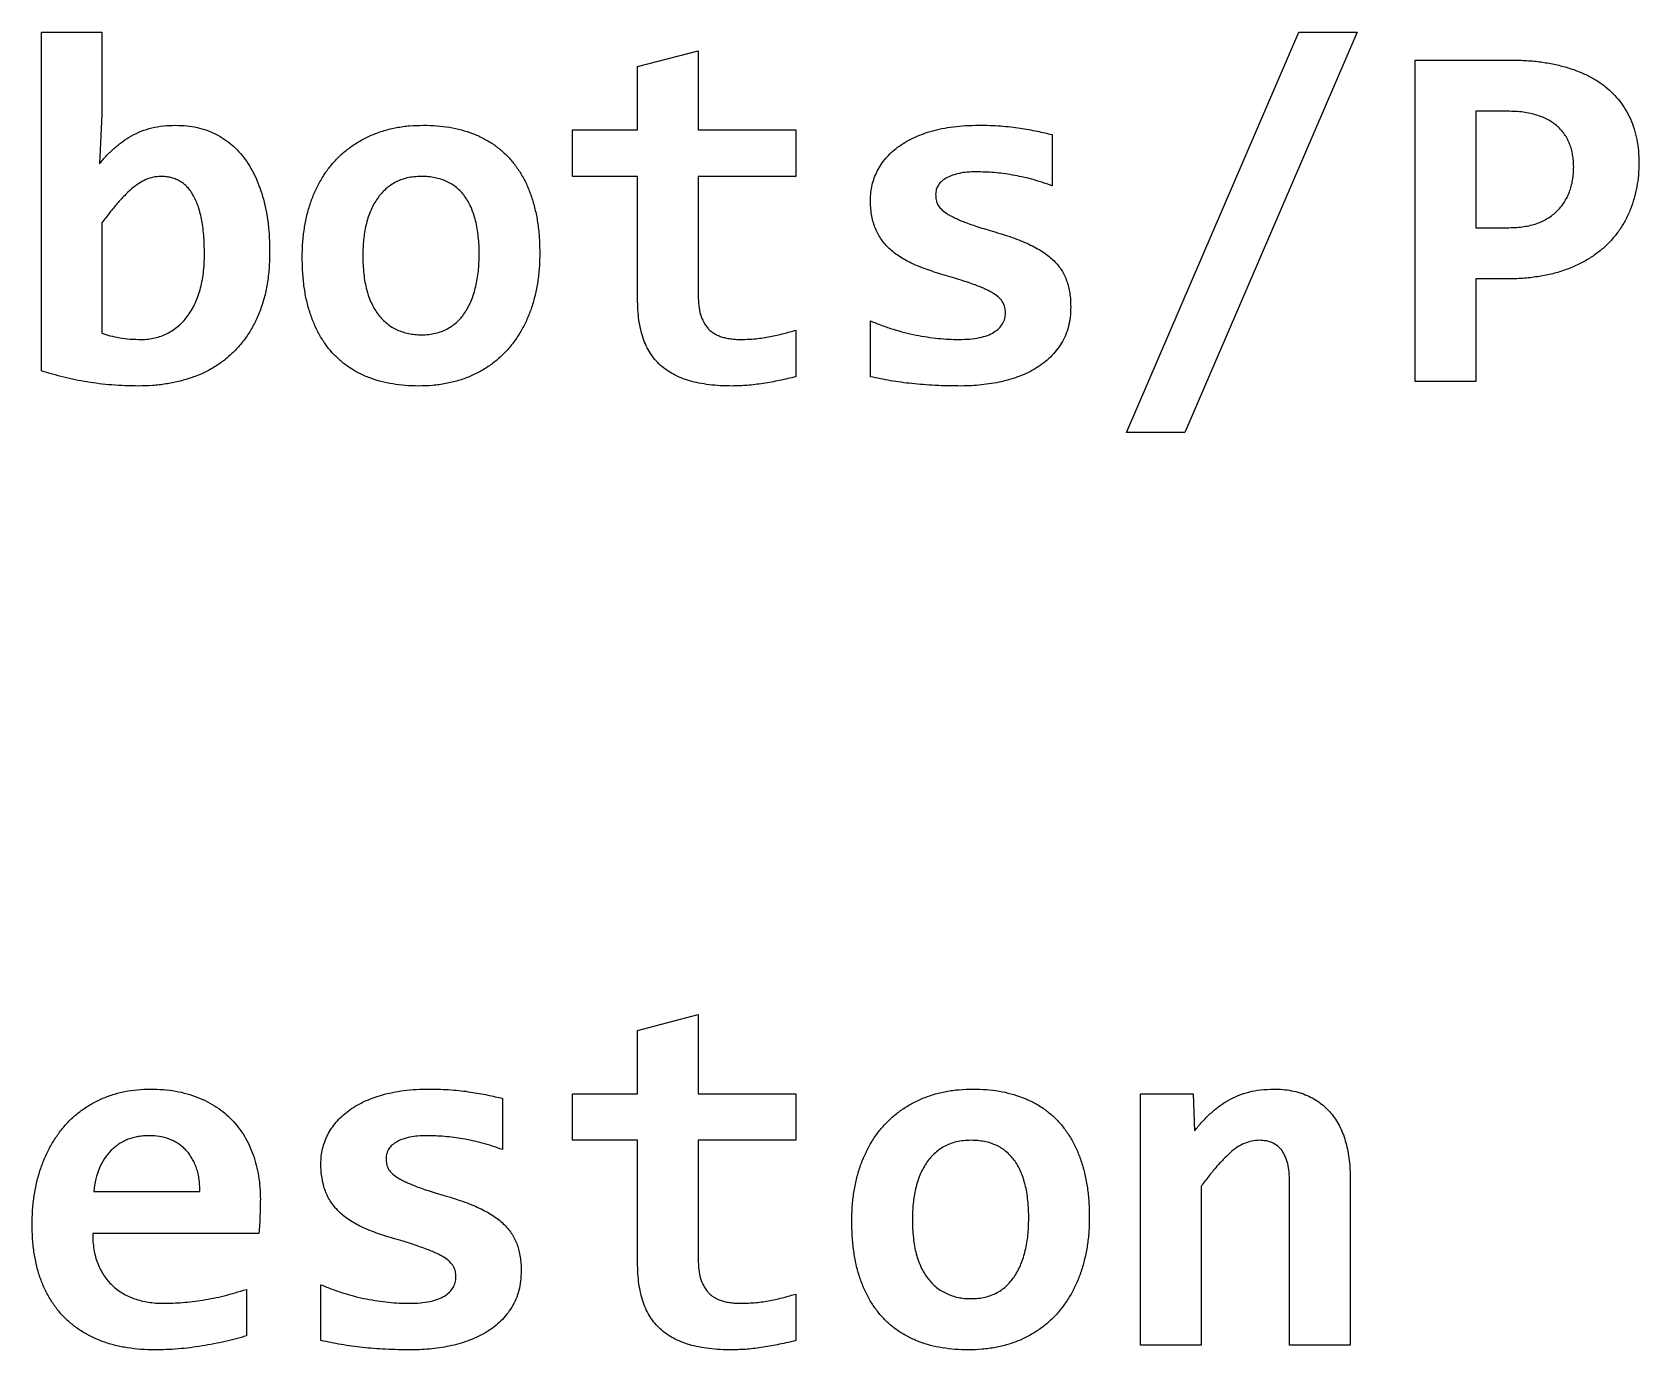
# Model space of a CAD drawing. Header units: inches. Extents: x -5.1 to 5.1, y -2.5 to 2.
# Drawn here: x 0.009 to 0.634, y -1.331 to -0.818 of the extents above; entities that cross this region are included whole.
import ezdxf

# ---------------------------------------------------------------- set-up
doc = ezdxf.new("R2010")
doc.units = ezdxf.units.IN
doc.header["$MEASUREMENT"] = 0

msp = doc.modelspace()

# ---------------------------------------------------------------- linework, layer by layer
at = {"color": 7, "linetype": 'Continuous', "lineweight": 25}
for p, q in [((0.01268, -0.95), (0.01268, -0.81818)), ((0.01268, -0.81818), (0.03623, -0.81818)), ((0.03623, -0.81818), (0.03623, -0.85025)), ((0.43478, -0.97397), (0.50181, -0.81818)), ((0.52454, -0.81818), (0.45743, -0.97397)), ((0.50181, -0.81818), (0.52454, -0.81818)), ((0.24457, -0.83159), (0.26812, -0.82542)), ((0.26812, -0.82542), (0.26812, -0.85622)), ((0.5471, -0.95404), (0.5471, -0.82904)), ((0.5471, -0.82904), (0.58381, -0.82904)), ((0.24457, -0.85622), (0.24457, -0.83159)), ((0.58288, -0.84897), (0.57065, -0.84897)), ((0.57065, -0.84897), (0.57065, -0.89426)), ((0.03623, -0.85025), (0.03527, -0.86941)), ((0.2192, -0.87433), (0.2192, -0.85622)), ((0.2192, -0.85622), (0.24457, -0.85622)), ((0.26812, -0.85622), (0.30616, -0.85622)), ((0.30616, -0.85622), (0.30616, -0.87433)), ((0.40583, -0.85803), (0.40583, -0.87796)), ((0.24457, -0.87433), (0.2192, -0.87433)), ((0.24457, -0.92197), (0.24457, -0.87433)), ((0.30616, -0.87433), (0.26812, -0.87433)), ((0.26812, -0.87433), (0.26812, -0.92067)), ((0.03623, -0.89234), (0.03623, -0.93533)), ((0.57065, -0.89426), (0.58364, -0.89426)), ((0.58268, -0.91419), (0.57065, -0.91419)), ((0.57065, -0.91419), (0.57065, -0.95404)), ((0.33514, -0.95223), (0.33514, -0.93049)), ((0.30616, -0.93412), (0.30616, -0.95223)), ((0.57065, -0.95404), (0.5471, -0.95404)), ((0.45743, -0.97397), (0.43478, -0.97397)), ((0.24457, -1.20659), (0.26812, -1.20042)), ((0.26812, -1.20042), (0.26812, -1.23122)), ((0.24457, -1.23122), (0.24457, -1.20659)), ((0.2192, -1.24933), (0.2192, -1.23122)), ((0.2192, -1.23122), (0.24457, -1.23122)), ((0.26812, -1.23122), (0.30616, -1.23122)), ((0.30616, -1.23122), (0.30616, -1.24933)), ((0.44022, -1.32904), (0.44022, -1.23122)), ((0.44022, -1.23122), (0.46063, -1.23122)), ((0.46063, -1.23122), (0.46119, -1.24565)), ((0.19206, -1.23303), (0.19206, -1.25296)), ((0.24457, -1.24933), (0.2192, -1.24933)), ((0.24457, -1.29697), (0.24457, -1.24933)), ((0.30616, -1.24933), (0.26812, -1.24933)), ((0.26812, -1.24933), (0.26812, -1.29567)), ((0.46377, -1.26722), (0.46377, -1.32904)), ((0.49819, -1.32904), (0.49819, -1.26538)), ((0.52174, -1.26357), (0.52174, -1.32904)), ((0.033, -1.26926), (0.07428, -1.26926)), ((0.09723, -1.28557), (0.03261, -1.28557)), ((0.12138, -1.32723), (0.12138, -1.30549)), ((0.09239, -1.30731), (0.09239, -1.32542)), ((0.30616, -1.30912), (0.30616, -1.32723)), ((0.46377, -1.32904), (0.44022, -1.32904)), ((0.52174, -1.32904), (0.49819, -1.32904))]:
    msp.add_line(p, q, dxfattribs=at)
for points, knots in [([(0.58381, -0.82904), (0.58579, -0.82908), (0.58962, -0.82914), (0.59519, -0.82961), (0.6004, -0.83047), (0.60527, -0.83162), (0.60978, -0.83308), (0.61392, -0.83487), (0.61771, -0.83693), (0.62108, -0.83935), (0.62411, -0.84204), (0.62674, -0.84505), (0.62898, -0.84835), (0.63083, -0.85194), (0.63228, -0.85582), (0.63332, -0.85997), (0.63396, -0.86439), (0.63402, -0.86743), (0.63406, -0.86898)], [0, 0, 0, 0, 0.0812581, 0.1577164, 0.2301694, 0.2985094, 0.363523, 0.4253207, 0.4839427, 0.5407765, 0.5960951, 0.6503497, 0.704893, 0.7599928, 0.8164412, 0.8749755, 0.9358176, 1, 1, 1, 1]), ([(0.6087, -0.87063), (0.60869, -0.86982), (0.60867, -0.86825), (0.60833, -0.86595), (0.60787, -0.86375), (0.60715, -0.86169), (0.60627, -0.85975), (0.60521, -0.85792), (0.60387, -0.85631), (0.60241, -0.85478), (0.60069, -0.85345), (0.59877, -0.8523), (0.59667, -0.85125), (0.59433, -0.85046), (0.5918, -0.84976), (0.58903, -0.8493), (0.58603, -0.84901), (0.58396, -0.84898), (0.58288, -0.84897)], [0, 0, 0, 0, 0.062785, 0.123127, 0.181337, 0.238297, 0.293464, 0.348409, 0.402478, 0.457288, 0.513551, 0.571535, 0.632282, 0.696488, 0.764534, 0.837957, 0.915817, 1, 1, 1, 1]), ([(0.03527, -0.86941), (0.03617, -0.86831), (0.03796, -0.86614), (0.04103, -0.86327), (0.04425, -0.86067), (0.04773, -0.85842), (0.05153, -0.85662), (0.05567, -0.85531), (0.06019, -0.85454), (0.06332, -0.85445), (0.06493, -0.85441)], [0, 0, 0, 0, 0.1232596, 0.2444649, 0.3640623, 0.482788, 0.6034514, 0.7281775, 0.8596013, 1, 1, 1, 1]), ([(0.06493, -0.85441), (0.06636, -0.85445), (0.06914, -0.85455), (0.0732, -0.85515), (0.07698, -0.85628), (0.08053, -0.85779), (0.08383, -0.85968), (0.08683, -0.862), (0.08959, -0.86465), (0.09202, -0.86771), (0.0942, -0.87109), (0.09613, -0.8748), (0.09774, -0.87887), (0.09909, -0.88324), (0.10017, -0.88793), (0.10092, -0.8929), (0.10138, -0.89816), (0.10143, -0.90176), (0.10145, -0.9036)], [0, 0, 0, 0, 0.061987, 0.120892, 0.177709, 0.23299, 0.287904, 0.342592, 0.397384, 0.453658, 0.511762, 0.572267, 0.634993, 0.70151, 0.77092, 0.843507, 0.920036, 1, 1, 1, 1]), ([(0.11413, -0.90567), (0.11416, -0.90378), (0.11423, -0.90009), (0.11489, -0.89469), (0.11585, -0.88954), (0.11726, -0.88466), (0.11908, -0.8801), (0.12123, -0.87586), (0.12372, -0.87195), (0.12661, -0.86843), (0.12981, -0.86523), (0.1334, -0.86247), (0.13728, -0.86003), (0.14151, -0.85799), (0.14604, -0.85638), (0.15087, -0.85521), (0.15598, -0.85453), (0.15947, -0.85445), (0.16126, -0.85441)], [0, 0, 0, 0, 0.072058, 0.140928, 0.207308, 0.271804, 0.334188, 0.394414, 0.453043, 0.510629, 0.567916, 0.625392, 0.683139, 0.742725, 0.803883, 0.8665, 0.931886, 1, 1, 1, 1]), ([(0.16126, -0.85441), (0.163, -0.85444), (0.16639, -0.85452), (0.17134, -0.85511), (0.17599, -0.85613), (0.18035, -0.85751), (0.1844, -0.85931), (0.18815, -0.86147), (0.19155, -0.8641), (0.19465, -0.86707), (0.19741, -0.87044), (0.19983, -0.87419), (0.20186, -0.87833), (0.20356, -0.88282), (0.20489, -0.88768), (0.20584, -0.8929), (0.20641, -0.89849), (0.20648, -0.90233), (0.20652, -0.90431)], [0, 0, 0, 0, 0.0679579, 0.132642, 0.1946105, 0.2539033, 0.3112375, 0.3676376, 0.4229266, 0.4787842, 0.5351601, 0.593104, 0.6528534, 0.7152294, 0.7806807, 0.8497391, 0.9224524, 1, 1, 1, 1]), ([(0.33514, -0.88339), (0.33518, -0.88242), (0.33524, -0.88048), (0.33577, -0.87762), (0.33659, -0.87484), (0.33776, -0.87217), (0.33927, -0.86962), (0.34108, -0.86719), (0.34327, -0.86499), (0.34574, -0.8629), (0.34855, -0.86101), (0.35169, -0.85934), (0.35515, -0.85787), (0.35893, -0.85662), (0.36305, -0.85564), (0.3675, -0.8549), (0.37227, -0.85448), (0.37557, -0.85443), (0.37726, -0.85441)], [0, 0, 0, 0, 0.051153, 0.102016, 0.152211, 0.203055, 0.254838, 0.30759, 0.361583, 0.417889, 0.477156, 0.539042, 0.604793, 0.674248, 0.748202, 0.8271, 0.910724, 1, 1, 1, 1]), ([(0.37726, -0.85441), (0.37874, -0.85441), (0.38161, -0.85442), (0.38577, -0.85467), (0.38968, -0.85498), (0.3944, -0.85568), (0.39978, -0.85662), (0.40389, -0.85758), (0.40583, -0.85803)], [0, 0, 0, 0, 0.152978, 0.29831, 0.433159, 0.560875, 0.79399, 1, 1, 1, 1]), ([(0.05913, -0.87433), (0.05814, -0.8744), (0.05615, -0.87452), (0.05321, -0.87549), (0.05036, -0.87703), (0.0476, -0.87919), (0.04486, -0.88187), (0.04204, -0.88496), (0.03912, -0.88848), (0.03722, -0.89102), (0.03623, -0.89234)], [0, 0, 0, 0, 0.098152, 0.198484, 0.303876, 0.419697, 0.545817, 0.684648, 0.835939, 1, 1, 1, 1]), ([(0.07609, -0.90462), (0.07607, -0.90332), (0.07603, -0.90081), (0.07585, -0.8972), (0.07548, -0.89389), (0.07497, -0.89087), (0.07432, -0.88813), (0.07356, -0.88564), (0.07267, -0.88341), (0.07164, -0.88144), (0.07052, -0.87969), (0.06923, -0.87821), (0.06784, -0.87697), (0.06632, -0.876), (0.06468, -0.87526), (0.06294, -0.87471), (0.06107, -0.87441), (0.05978, -0.87436), (0.05913, -0.87433)], [0, 0, 0, 0, 0.10026, 0.193371, 0.278155, 0.35625, 0.428659, 0.494824, 0.556735, 0.613264, 0.666247, 0.716197, 0.763549, 0.809285, 0.854791, 0.901198, 0.949798, 1, 1, 1, 1]), ([(0.16052, -0.87433), (0.15954, -0.87436), (0.15764, -0.8744), (0.1549, -0.87486), (0.15238, -0.87562), (0.1501, -0.87669), (0.14801, -0.87798), (0.14618, -0.87959), (0.14444, -0.88132), (0.143, -0.88336), (0.14168, -0.88554), (0.14058, -0.88792), (0.13964, -0.89046), (0.13867, -0.89413), (0.13784, -0.89902), (0.13774, -0.90302), (0.13768, -0.90507)], [0, 0, 0, 0, 0.068134, 0.131821, 0.192056, 0.249735, 0.306198, 0.361916, 0.418375, 0.475965, 0.534659, 0.594669, 0.657398, 0.722482, 0.857817, 1, 1, 1, 1]), ([(0.18297, -0.90488), (0.18296, -0.90365), (0.18294, -0.90127), (0.18263, -0.89781), (0.18223, -0.89458), (0.18161, -0.89159), (0.18078, -0.88885), (0.17984, -0.88633), (0.17867, -0.88405), (0.17733, -0.882), (0.17583, -0.88018), (0.17415, -0.8786), (0.17229, -0.87729), (0.17026, -0.87621), (0.16807, -0.87535), (0.1657, -0.87477), (0.16317, -0.87439), (0.16142, -0.87435), (0.16052, -0.87433)], [0, 0, 0, 0, 0.08536, 0.165715, 0.241194, 0.311617, 0.378077, 0.440006, 0.499016, 0.555459, 0.610007, 0.662955, 0.715228, 0.768091, 0.822338, 0.878539, 0.937583, 1, 1, 1, 1]), ([(0.37616, -0.87252), (0.37504, -0.87254), (0.3729, -0.87258), (0.36986, -0.87305), (0.36716, -0.87376), (0.36483, -0.87477), (0.36291, -0.87602), (0.36154, -0.87759), (0.36062, -0.8794), (0.36055, -0.88071), (0.36051, -0.88138)], [0, 0, 0, 0, 0.169197, 0.321483, 0.4614, 0.588619, 0.702095, 0.803793, 0.899742, 1, 1, 1, 1]), ([(0.40583, -0.87796), (0.40448, -0.87748), (0.40185, -0.87656), (0.39793, -0.8754), (0.39414, -0.87445), (0.38926, -0.87353), (0.38329, -0.8727), (0.37852, -0.87258), (0.37616, -0.87252)], [0, 0, 0, 0, 0.141155, 0.275586, 0.404454, 0.528072, 0.766324, 1, 1, 1, 1]), ([(0.63406, -0.86898), (0.63402, -0.87059), (0.63396, -0.87375), (0.63331, -0.87838), (0.6323, -0.88283), (0.63085, -0.88708), (0.62902, -0.8911), (0.62679, -0.89485), (0.62415, -0.89832), (0.6211, -0.9015), (0.61766, -0.90438), (0.6138, -0.9069), (0.60958, -0.90912), (0.60494, -0.91094), (0.59994, -0.91244), (0.59452, -0.91341), (0.58874, -0.9141), (0.58474, -0.91416), (0.58268, -0.91419)], [0, 0, 0, 0, 0.062247, 0.122421, 0.180993, 0.238956, 0.29609, 0.351869, 0.407992, 0.464661, 0.522323, 0.58148, 0.643009, 0.707209, 0.77435, 0.845098, 0.920204, 1, 1, 1, 1]), ([(0.58364, -0.89426), (0.58463, -0.89424), (0.58654, -0.8942), (0.58932, -0.89388), (0.59193, -0.89338), (0.59436, -0.89268), (0.59659, -0.89174), (0.59865, -0.89062), (0.60054, -0.88936), (0.60221, -0.88786), (0.60372, -0.88623), (0.60503, -0.88442), (0.60617, -0.88247), (0.60706, -0.88035), (0.60782, -0.87812), (0.60831, -0.87573), (0.60863, -0.87322), (0.60867, -0.8715), (0.6087, -0.87063)], [0, 0, 0, 0, 0.07548, 0.147, 0.214986, 0.279243, 0.341334, 0.400719, 0.458652, 0.515688, 0.572668, 0.629242, 0.687083, 0.745554, 0.805871, 0.868173, 0.932491, 1, 1, 1, 1]), ([(0.36345, -0.91255), (0.3623, -0.91221), (0.36006, -0.91155), (0.35684, -0.91043), (0.35383, -0.90929), (0.35103, -0.90807), (0.34847, -0.90674), (0.34613, -0.9053), (0.344, -0.90377), (0.34213, -0.90209), (0.34046, -0.9003), (0.33906, -0.89834), (0.33784, -0.89627), (0.33685, -0.89406), (0.33608, -0.89165), (0.33556, -0.88907), (0.3352, -0.8863), (0.33516, -0.88438), (0.33514, -0.88339)], [0, 0, 0, 0, 0.081129, 0.157201, 0.230119, 0.298223, 0.362835, 0.424828, 0.483124, 0.53946, 0.593954, 0.648179, 0.701224, 0.755628, 0.811777, 0.870935, 0.933133, 1, 1, 1, 1]), ([(0.36051, -0.88138), (0.36055, -0.88208), (0.36064, -0.88343), (0.36127, -0.88543), (0.3627, -0.88718), (0.36438, -0.88851), (0.36613, -0.88953), (0.36777, -0.89034), (0.36963, -0.89123), (0.37177, -0.89209), (0.37421, -0.89303), (0.377, -0.89392), (0.38013, -0.89494), (0.38235, -0.89557), (0.38352, -0.8959)], [0, 0, 0, 0, 0.0725581, 0.1394535, 0.2117886, 0.3032882, 0.3587939, 0.4211377, 0.4922205, 0.5713325, 0.6598709, 0.7616, 0.8741292, 1, 1, 1, 1]), ([(0.38352, -0.8959), (0.38485, -0.8963), (0.38742, -0.89706), (0.39107, -0.89834), (0.3944, -0.89964), (0.39742, -0.90095), (0.40011, -0.90239), (0.40256, -0.90385), (0.40469, -0.90545), (0.40657, -0.90715), (0.4082, -0.90893), (0.40957, -0.91084), (0.41068, -0.91288), (0.41155, -0.91504), (0.41224, -0.91733), (0.41271, -0.91977), (0.41301, -0.92236), (0.41303, -0.92414), (0.41304, -0.92506)], [0, 0, 0, 0, 0.091803, 0.176888, 0.255181, 0.327393, 0.39425, 0.456305, 0.515468, 0.570137, 0.623047, 0.674375, 0.724823, 0.77594, 0.827955, 0.882549, 0.939563, 1, 1, 1, 1]), ([(0.10145, -0.9036), (0.10141, -0.90577), (0.10135, -0.90996), (0.10058, -0.91602), (0.09944, -0.92165), (0.0977, -0.92679), (0.09562, -0.93153), (0.09312, -0.93582), (0.09024, -0.9397), (0.087, -0.94317), (0.08341, -0.94623), (0.07948, -0.94882), (0.07527, -0.95106), (0.07074, -0.95282), (0.06597, -0.95418), (0.06098, -0.95513), (0.0558, -0.95575), (0.05226, -0.95582), (0.05047, -0.95586)], [0, 0, 0, 0, 0.078273, 0.151911, 0.220718, 0.285855, 0.347938, 0.407639, 0.465506, 0.522542, 0.579009, 0.635664, 0.692811, 0.75155, 0.811235, 0.872131, 0.935053, 1, 1, 1, 1]), ([(0.05143, -0.93774), (0.05235, -0.93772), (0.05415, -0.93767), (0.05676, -0.93719), (0.05927, -0.9365), (0.06161, -0.93546), (0.06383, -0.93419), (0.06587, -0.93265), (0.06776, -0.93088), (0.06946, -0.92885), (0.07099, -0.92659), (0.07233, -0.92408), (0.07345, -0.92134), (0.07442, -0.91839), (0.07518, -0.91522), (0.07571, -0.91186), (0.07602, -0.9083), (0.07606, -0.90587), (0.07609, -0.90462)], [0, 0, 0, 0, 0.059296, 0.116305, 0.171567, 0.226799, 0.281774, 0.336718, 0.392, 0.44875, 0.507674, 0.56858, 0.632071, 0.698869, 0.769203, 0.842772, 0.919378, 1, 1, 1, 1]), ([(0.15939, -0.95586), (0.15766, -0.95582), (0.15429, -0.95575), (0.14938, -0.95513), (0.14473, -0.9542), (0.14039, -0.95281), (0.13635, -0.95102), (0.13261, -0.94886), (0.12919, -0.94629), (0.12608, -0.94333), (0.12333, -0.93997), (0.1209, -0.93623), (0.11885, -0.93207), (0.11711, -0.92755), (0.11576, -0.92263), (0.11481, -0.91731), (0.11424, -0.91162), (0.11417, -0.90769), (0.11413, -0.90567)], [0, 0, 0, 0, 0.067324, 0.13139, 0.192602, 0.251663, 0.308773, 0.364449, 0.419593, 0.474977, 0.531132, 0.58854, 0.648549, 0.711155, 0.777156, 0.847029, 0.921286, 1, 1, 1, 1]), ([(0.13768, -0.90507), (0.13769, -0.90631), (0.13771, -0.90872), (0.13806, -0.9122), (0.13846, -0.91546), (0.13917, -0.91847), (0.13998, -0.92127), (0.14109, -0.92378), (0.14229, -0.92612), (0.14374, -0.92817), (0.14533, -0.93001), (0.14709, -0.93159), (0.14898, -0.93295), (0.15103, -0.93401), (0.1532, -0.93487), (0.15551, -0.9355), (0.15797, -0.93587), (0.15966, -0.93591), (0.16052, -0.93593)], [0, 0, 0, 0, 0.085361, 0.165809, 0.241446, 0.312247, 0.379013, 0.442055, 0.501796, 0.559807, 0.615207, 0.669632, 0.722415, 0.775451, 0.828678, 0.883357, 0.940661, 1, 1, 1, 1]), ([(0.20652, -0.90431), (0.20649, -0.90619), (0.20641, -0.90986), (0.20581, -0.91526), (0.20479, -0.9204), (0.20342, -0.9253), (0.20163, -0.92987), (0.19951, -0.93415), (0.197, -0.93807), (0.19417, -0.94166), (0.19098, -0.94488), (0.18745, -0.94774), (0.18354, -0.95017), (0.17932, -0.95225), (0.17477, -0.95386), (0.16991, -0.95502), (0.16475, -0.95574), (0.16121, -0.95582), (0.15939, -0.95586)], [0, 0, 0, 0, 0.071463, 0.13971, 0.206293, 0.270478, 0.332859, 0.393047, 0.451786, 0.509517, 0.566616, 0.623786, 0.681838, 0.741386, 0.802343, 0.865103, 0.931034, 1, 1, 1, 1]), ([(0.16052, -0.93593), (0.16147, -0.93591), (0.1633, -0.93586), (0.16594, -0.93539), (0.16839, -0.93466), (0.17065, -0.93364), (0.17269, -0.93231), (0.17457, -0.9308), (0.1762, -0.929), (0.17764, -0.92701), (0.17892, -0.92483), (0.17998, -0.92242), (0.18093, -0.91986), (0.1819, -0.91612), (0.1828, -0.91112), (0.18291, -0.907), (0.18297, -0.90488)], [0, 0, 0, 0, 0.065582, 0.126747, 0.185595, 0.24246, 0.298423, 0.354279, 0.409443, 0.466172, 0.524588, 0.584976, 0.64838, 0.714158, 0.853069, 1, 1, 1, 1]), ([(0.38768, -0.92747), (0.38765, -0.92675), (0.38758, -0.92535), (0.38677, -0.92333), (0.38532, -0.92145), (0.3835, -0.92013), (0.38168, -0.91906), (0.37998, -0.91822), (0.37801, -0.91737), (0.37576, -0.91649), (0.37318, -0.91559), (0.37028, -0.91459), (0.36699, -0.91358), (0.36467, -0.9129), (0.36345, -0.91255)], [0, 0, 0, 0, 0.070444, 0.137566, 0.211538, 0.302708, 0.35797, 0.420621, 0.490892, 0.570152, 0.659364, 0.760964, 0.874401, 1, 1, 1, 1]), ([(0.28133, -0.95586), (0.2798, -0.95584), (0.27682, -0.95581), (0.27252, -0.9554), (0.26854, -0.9548), (0.26489, -0.95392), (0.26155, -0.9528), (0.25853, -0.95137), (0.25579, -0.9497), (0.25336, -0.94776), (0.25121, -0.94554), (0.2494, -0.94302), (0.24784, -0.94025), (0.24664, -0.93716), (0.24571, -0.93379), (0.24504, -0.93012), (0.24465, -0.92614), (0.24459, -0.9234), (0.24457, -0.92197)], [0, 0, 0, 0, 0.079876, 0.154654, 0.224079, 0.288598, 0.349171, 0.406587, 0.461787, 0.515113, 0.568123, 0.621428, 0.675815, 0.732762, 0.792786, 0.857548, 0.925987, 1, 1, 1, 1]), ([(0.26812, -0.92067), (0.26817, -0.922), (0.26826, -0.92449), (0.26893, -0.928), (0.27017, -0.93099), (0.27159, -0.93311), (0.27299, -0.9345), (0.27424, -0.93533), (0.27559, -0.93613), (0.27715, -0.93669), (0.27885, -0.9372), (0.28073, -0.93747), (0.28274, -0.93773), (0.28415, -0.93774), (0.28487, -0.93774)], [0, 0, 0, 0, 0.143806, 0.271462, 0.385875, 0.492783, 0.5457, 0.599445, 0.655898, 0.71529, 0.779215, 0.847803, 0.921043, 1, 1, 1, 1]), ([(0.33514, -0.93049), (0.33662, -0.93111), (0.33954, -0.93232), (0.344, -0.93379), (0.34842, -0.9351), (0.35284, -0.93607), (0.3572, -0.9368), (0.36144, -0.93735), (0.36556, -0.93766), (0.36826, -0.93772), (0.36959, -0.93774)], [0, 0, 0, 0, 0.135125, 0.267484, 0.397171, 0.525655, 0.650405, 0.771176, 0.887329, 1, 1, 1, 1]), ([(0.36959, -0.93774), (0.37101, -0.93771), (0.37368, -0.93767), (0.37738, -0.93714), (0.38055, -0.93629), (0.38313, -0.93504), (0.38517, -0.93352), (0.38661, -0.9317), (0.38753, -0.92966), (0.38763, -0.9282), (0.38768, -0.92747)], [0, 0, 0, 0, 0.183693, 0.345668, 0.484335, 0.606919, 0.715099, 0.811798, 0.904988, 1, 1, 1, 1]), ([(0.41304, -0.92506), (0.413, -0.9264), (0.41293, -0.92899), (0.41223, -0.93274), (0.41108, -0.93617), (0.40947, -0.9393), (0.40747, -0.9421), (0.40518, -0.94465), (0.4026, -0.94692), (0.39972, -0.9489), (0.39661, -0.95062), (0.39326, -0.95206), (0.38973, -0.95328), (0.38603, -0.95423), (0.38222, -0.95496), (0.37833, -0.95546), (0.3744, -0.95579), (0.37176, -0.95583), (0.37044, -0.95586)], [0, 0, 0, 0, 0.068188, 0.131568, 0.192819, 0.251571, 0.309701, 0.367076, 0.425167, 0.484083, 0.544387, 0.605578, 0.668954, 0.733841, 0.799755, 0.866002, 0.932852, 1, 1, 1, 1]), ([(0.03623, -0.93533), (0.03726, -0.93568), (0.03951, -0.93642), (0.04321, -0.93711), (0.04725, -0.93765), (0.05003, -0.93771), (0.05143, -0.93774)], [0, 0, 0, 0, 0.210841, 0.459365, 0.728752, 1, 1, 1, 1]), ([(0.28487, -0.93774), (0.28678, -0.93769), (0.29056, -0.93758), (0.29608, -0.93671), (0.30127, -0.93554), (0.30458, -0.93458), (0.30616, -0.93412)], [0, 0, 0, 0, 0.264198, 0.523022, 0.772113, 1, 1, 1, 1]), ([(0.05047, -0.95586), (0.04871, -0.95583), (0.04523, -0.95578), (0.04011, -0.95551), (0.03518, -0.95499), (0.02892, -0.95409), (0.0214, -0.95254), (0.01556, -0.95084), (0.01268, -0.95)], [0, 0, 0, 0, 0.137908, 0.271565, 0.400541, 0.524936, 0.765841, 1, 1, 1, 1]), ([(0.30616, -0.95223), (0.30405, -0.95274), (0.29984, -0.95376), (0.29353, -0.95491), (0.28735, -0.95569), (0.2833, -0.9558), (0.28133, -0.95586)], [0, 0, 0, 0, 0.258847, 0.516286, 0.765649, 1, 1, 1, 1]), ([(0.37044, -0.95586), (0.36872, -0.95584), (0.36535, -0.95582), (0.36043, -0.95567), (0.35577, -0.95534), (0.34997, -0.95483), (0.34309, -0.95391), (0.33775, -0.95278), (0.33514, -0.95223)], [0, 0, 0, 0, 0.145682, 0.284274, 0.415116, 0.539795, 0.775195, 1, 1, 1, 1]), ([(0.00906, -1.28208), (0.00909, -1.28015), (0.00916, -1.27636), (0.0098, -1.27082), (0.01081, -1.26556), (0.01222, -1.26057), (0.01404, -1.25589), (0.01618, -1.25153), (0.01866, -1.24752), (0.0215, -1.24387), (0.02463, -1.24055), (0.02816, -1.2377), (0.03193, -1.23517), (0.03606, -1.23312), (0.04045, -1.23143), (0.04512, -1.23025), (0.05002, -1.22952), (0.05337, -1.22945), (0.05508, -1.22941)], [0, 0, 0, 0, 0.073752, 0.144311, 0.212076, 0.277862, 0.341496, 0.403243, 0.462509, 0.521196, 0.578924, 0.636149, 0.69349, 0.75186, 0.811493, 0.872363, 0.934857, 1, 1, 1, 1]), ([(0.05508, -1.22941), (0.05676, -1.22944), (0.06004, -1.22952), (0.06482, -1.23011), (0.06928, -1.23113), (0.07344, -1.23252), (0.07728, -1.23428), (0.08083, -1.23631), (0.08402, -1.23871), (0.08689, -1.24142), (0.08945, -1.2444), (0.09168, -1.24767), (0.09354, -1.25123), (0.0951, -1.25503), (0.09631, -1.25906), (0.09718, -1.2633), (0.09774, -1.26773), (0.0978, -1.27075), (0.09783, -1.27229)], [0, 0, 0, 0, 0.0736621, 0.1436728, 0.2102791, 0.2739613, 0.3357672, 0.3950597, 0.4529514, 0.5102882, 0.5674741, 0.6249344, 0.6833861, 0.7432826, 0.8046345, 0.8675672, 0.9325519, 1, 1, 1, 1]), ([(0.12138, -1.25839), (0.12141, -1.25742), (0.12147, -1.25548), (0.12201, -1.25262), (0.12282, -1.24984), (0.12399, -1.24717), (0.12551, -1.24462), (0.12731, -1.24219), (0.1295, -1.23999), (0.13197, -1.2379), (0.13478, -1.23601), (0.13792, -1.23434), (0.14138, -1.23287), (0.14516, -1.23162), (0.14928, -1.23064), (0.15373, -1.2299), (0.15851, -1.22948), (0.1618, -1.22943), (0.1635, -1.22941)], [0, 0, 0, 0, 0.051153, 0.102016, 0.152211, 0.203055, 0.254838, 0.30759, 0.361583, 0.417889, 0.477156, 0.539042, 0.604793, 0.674248, 0.748202, 0.8271, 0.910724, 1, 1, 1, 1]), ([(0.1635, -1.22941), (0.16497, -1.22941), (0.16784, -1.22942), (0.172, -1.22967), (0.17592, -1.22998), (0.18064, -1.23068), (0.18601, -1.23162), (0.19013, -1.23258), (0.19206, -1.23303)], [0, 0, 0, 0, 0.1529777, 0.2983104, 0.4331595, 0.5608753, 0.7939897, 1, 1, 1, 1]), ([(0.3279, -1.28067), (0.32793, -1.27878), (0.32799, -1.27509), (0.32865, -1.26969), (0.32962, -1.26454), (0.33103, -1.25966), (0.33285, -1.2551), (0.335, -1.25086), (0.33749, -1.24695), (0.34038, -1.24343), (0.34357, -1.24023), (0.34717, -1.23747), (0.35105, -1.23503), (0.35528, -1.23299), (0.35981, -1.23138), (0.36464, -1.23021), (0.36974, -1.22953), (0.37324, -1.22945), (0.37503, -1.22941)], [0, 0, 0, 0, 0.072058, 0.140928, 0.207308, 0.271804, 0.334188, 0.394414, 0.453043, 0.510629, 0.567916, 0.625392, 0.683139, 0.742725, 0.803883, 0.8665, 0.931886, 1, 1, 1, 1]), ([(0.37503, -1.22941), (0.37677, -1.22944), (0.38016, -1.22952), (0.38511, -1.23011), (0.38976, -1.23113), (0.39412, -1.23251), (0.39817, -1.23431), (0.40192, -1.23647), (0.40532, -1.2391), (0.40842, -1.24207), (0.41118, -1.24544), (0.41359, -1.24919), (0.41563, -1.25333), (0.41733, -1.25782), (0.41865, -1.26268), (0.41961, -1.2679), (0.42018, -1.27349), (0.42025, -1.27733), (0.42029, -1.27931)], [0, 0, 0, 0, 0.0679579, 0.132642, 0.1946105, 0.2539033, 0.3112375, 0.3676376, 0.4229266, 0.4787842, 0.5351601, 0.593104, 0.6528534, 0.7152294, 0.7806807, 0.8497391, 0.9224524, 1, 1, 1, 1]), ([(0.46119, -1.24565), (0.46219, -1.24447), (0.46415, -1.24215), (0.46728, -1.23892), (0.47063, -1.23609), (0.47425, -1.23371), (0.47817, -1.23183), (0.48239, -1.23042), (0.48704, -1.22955), (0.49029, -1.22945), (0.49199, -1.22941)], [0, 0, 0, 0, 0.128056, 0.251902, 0.372331, 0.490953, 0.60985, 0.731001, 0.859048, 1, 1, 1, 1]), ([(0.49199, -1.22941), (0.4932, -1.22943), (0.49554, -1.22946), (0.49893, -1.22998), (0.50209, -1.23071), (0.505, -1.23181), (0.50769, -1.23313), (0.51012, -1.23476), (0.51234, -1.23662), (0.51431, -1.23875), (0.51607, -1.24111), (0.51763, -1.24368), (0.51887, -1.24652), (0.51993, -1.24956), (0.52074, -1.2528), (0.52134, -1.25622), (0.52168, -1.25984), (0.52172, -1.26231), (0.52174, -1.26357)], [0, 0, 0, 0, 0.070518, 0.136693, 0.199581, 0.259503, 0.317358, 0.374156, 0.429629, 0.486106, 0.543138, 0.600917, 0.661285, 0.723611, 0.788367, 0.855974, 0.9262, 1, 1, 1, 1]), ([(0.05463, -1.24752), (0.05389, -1.24753), (0.05245, -1.24756), (0.05035, -1.24787), (0.04835, -1.24827), (0.04644, -1.2489), (0.04464, -1.24973), (0.04291, -1.25069), (0.04133, -1.25187), (0.03931, -1.25364), (0.0371, -1.25631), (0.03513, -1.26012), (0.03364, -1.26447), (0.03322, -1.26762), (0.033, -1.26926)], [0, 0, 0, 0, 0.064899, 0.126984, 0.186505, 0.245137, 0.303557, 0.360895, 0.4186, 0.477496, 0.597363, 0.720855, 0.854156, 1, 1, 1, 1]), ([(0.07428, -1.26926), (0.07427, -1.26837), (0.07426, -1.26663), (0.07401, -1.26412), (0.07353, -1.26179), (0.07285, -1.25963), (0.072, -1.25765), (0.071, -1.25585), (0.06988, -1.25422), (0.06859, -1.2528), (0.06719, -1.25154), (0.06567, -1.25044), (0.06404, -1.24953), (0.06171, -1.24855), (0.05857, -1.24768), (0.05596, -1.24758), (0.05463, -1.24752)], [0, 0, 0, 0, 0.08106, 0.156523, 0.227963, 0.295953, 0.360921, 0.422402, 0.481806, 0.539191, 0.595372, 0.652196, 0.70796, 0.764528, 0.880201, 1, 1, 1, 1]), ([(0.16239, -1.24752), (0.16127, -1.24754), (0.15913, -1.24758), (0.15609, -1.24805), (0.15339, -1.24876), (0.15106, -1.24977), (0.14914, -1.25102), (0.14777, -1.25259), (0.14685, -1.2544), (0.14678, -1.25571), (0.14674, -1.25638)], [0, 0, 0, 0, 0.169197, 0.321483, 0.4614, 0.588619, 0.702095, 0.803793, 0.899742, 1, 1, 1, 1]), ([(0.19206, -1.25296), (0.19071, -1.25248), (0.18809, -1.25156), (0.18417, -1.2504), (0.18037, -1.24945), (0.1755, -1.24853), (0.16952, -1.2477), (0.16475, -1.24758), (0.16239, -1.24752)], [0, 0, 0, 0, 0.141155, 0.275586, 0.404454, 0.528072, 0.766324, 1, 1, 1, 1]), ([(0.37429, -1.24933), (0.37331, -1.24936), (0.37141, -1.2494), (0.36867, -1.24986), (0.36615, -1.25062), (0.36387, -1.25169), (0.36178, -1.25298), (0.35994, -1.25459), (0.35821, -1.25632), (0.35677, -1.25836), (0.35545, -1.26054), (0.35435, -1.26292), (0.35341, -1.26546), (0.35244, -1.26913), (0.35161, -1.27402), (0.3515, -1.27802), (0.35145, -1.28007)], [0, 0, 0, 0, 0.068134, 0.131821, 0.192056, 0.249735, 0.306198, 0.361916, 0.418375, 0.475965, 0.534659, 0.594669, 0.657398, 0.722482, 0.857817, 1, 1, 1, 1]), ([(0.39674, -1.27988), (0.39673, -1.27865), (0.39671, -1.27627), (0.3964, -1.27281), (0.396, -1.26958), (0.39538, -1.26659), (0.39455, -1.26385), (0.3936, -1.26133), (0.39243, -1.25905), (0.3911, -1.257), (0.3896, -1.25518), (0.38792, -1.2536), (0.38606, -1.25229), (0.38403, -1.25121), (0.38184, -1.25035), (0.37947, -1.24977), (0.37694, -1.24939), (0.37519, -1.24935), (0.37429, -1.24933)], [0, 0, 0, 0, 0.08536, 0.165715, 0.241194, 0.311617, 0.378077, 0.440006, 0.499016, 0.555459, 0.610007, 0.662955, 0.715228, 0.768091, 0.822338, 0.878539, 0.937583, 1, 1, 1, 1]), ([(0.48638, -1.24933), (0.48541, -1.2494), (0.48344, -1.24953), (0.48052, -1.25046), (0.47772, -1.25202), (0.47498, -1.25417), (0.47231, -1.25685), (0.46947, -1.25987), (0.46664, -1.2634), (0.46475, -1.26592), (0.46377, -1.26722)], [0, 0, 0, 0, 0.098183, 0.197417, 0.304305, 0.419194, 0.545883, 0.684053, 0.83564, 1, 1, 1, 1]), ([(0.49819, -1.26538), (0.49815, -1.26413), (0.49808, -1.26177), (0.49756, -1.25847), (0.49664, -1.25567), (0.49536, -1.25333), (0.49364, -1.25152), (0.49156, -1.25021), (0.48908, -1.24946), (0.48731, -1.24938), (0.48638, -1.24933)], [0, 0, 0, 0, 0.166292, 0.311827, 0.440939, 0.554458, 0.66132, 0.767333, 0.877123, 1, 1, 1, 1]), ([(0.14968, -1.28755), (0.14853, -1.28721), (0.14629, -1.28655), (0.14307, -1.28543), (0.14006, -1.28429), (0.13726, -1.28307), (0.1347, -1.28174), (0.13236, -1.2803), (0.13023, -1.27877), (0.12836, -1.27709), (0.12669, -1.2753), (0.12529, -1.27334), (0.12407, -1.27127), (0.12308, -1.26906), (0.12231, -1.26665), (0.12179, -1.26407), (0.12143, -1.2613), (0.1214, -1.25938), (0.12138, -1.25839)], [0, 0, 0, 0, 0.081129, 0.157201, 0.230119, 0.298223, 0.362835, 0.424828, 0.483124, 0.53946, 0.593954, 0.648179, 0.701224, 0.755628, 0.811777, 0.870935, 0.933133, 1, 1, 1, 1]), ([(0.14674, -1.25638), (0.14679, -1.25708), (0.14687, -1.25843), (0.1475, -1.26043), (0.14894, -1.26218), (0.15061, -1.26351), (0.15237, -1.26453), (0.154, -1.26534), (0.15586, -1.26623), (0.158, -1.26709), (0.16044, -1.26803), (0.16323, -1.26892), (0.16636, -1.26994), (0.16858, -1.27057), (0.16975, -1.2709)], [0, 0, 0, 0, 0.0725581, 0.1394535, 0.2117886, 0.3032882, 0.3587939, 0.4211377, 0.4922205, 0.5713325, 0.6598709, 0.7616, 0.8741292, 1, 1, 1, 1]), ([(0.09783, -1.27229), (0.09782, -1.2732), (0.09781, -1.27525), (0.09768, -1.27854), (0.09755, -1.28206), (0.09734, -1.28443), (0.09723, -1.28557)], [0, 0, 0, 0, 0.204431, 0.464354, 0.741467, 1, 1, 1, 1]), ([(0.16975, -1.2709), (0.17109, -1.2713), (0.17366, -1.27206), (0.17731, -1.27334), (0.18063, -1.27464), (0.18365, -1.27595), (0.18634, -1.27739), (0.18879, -1.27885), (0.19093, -1.28045), (0.1928, -1.28215), (0.19443, -1.28393), (0.1958, -1.28584), (0.19692, -1.28788), (0.19778, -1.29004), (0.19848, -1.29233), (0.19895, -1.29477), (0.19924, -1.29736), (0.19926, -1.29914), (0.19928, -1.30006)], [0, 0, 0, 0, 0.091803, 0.176888, 0.255181, 0.327393, 0.39425, 0.456305, 0.515468, 0.570137, 0.623047, 0.674375, 0.724823, 0.77594, 0.827955, 0.882549, 0.939563, 1, 1, 1, 1]), ([(0.37316, -1.33086), (0.37143, -1.33082), (0.36806, -1.33075), (0.36315, -1.33013), (0.3585, -1.3292), (0.35416, -1.32781), (0.35012, -1.32602), (0.34637, -1.32386), (0.34296, -1.32129), (0.33985, -1.31833), (0.3371, -1.31497), (0.33467, -1.31123), (0.33262, -1.30707), (0.33088, -1.30255), (0.32952, -1.29763), (0.32858, -1.29231), (0.32801, -1.28662), (0.32794, -1.28269), (0.3279, -1.28067)], [0, 0, 0, 0, 0.067324, 0.13139, 0.192602, 0.251663, 0.308773, 0.364449, 0.419593, 0.474977, 0.531132, 0.58854, 0.648549, 0.711155, 0.777156, 0.847029, 0.921286, 1, 1, 1, 1]), ([(0.35145, -1.28007), (0.35146, -1.28131), (0.35147, -1.28372), (0.35182, -1.2872), (0.35223, -1.29046), (0.35294, -1.29347), (0.35375, -1.29627), (0.35486, -1.29878), (0.35605, -1.30112), (0.35751, -1.30317), (0.3591, -1.30501), (0.36086, -1.30659), (0.36274, -1.30795), (0.3648, -1.30901), (0.36697, -1.30987), (0.36928, -1.3105), (0.37174, -1.31087), (0.37343, -1.31091), (0.37429, -1.31093)], [0, 0, 0, 0, 0.085361, 0.165809, 0.241446, 0.312247, 0.379013, 0.442055, 0.501796, 0.559807, 0.615207, 0.669632, 0.722415, 0.775451, 0.828678, 0.883357, 0.940661, 1, 1, 1, 1]), ([(0.42029, -1.27931), (0.42025, -1.28119), (0.42018, -1.28486), (0.41958, -1.29026), (0.41856, -1.2954), (0.41718, -1.3003), (0.4154, -1.30487), (0.41328, -1.30915), (0.41077, -1.31307), (0.40794, -1.31666), (0.40475, -1.31988), (0.40122, -1.32274), (0.39731, -1.32517), (0.39309, -1.32725), (0.38854, -1.32886), (0.38368, -1.33002), (0.37852, -1.33074), (0.37497, -1.33082), (0.37316, -1.33086)], [0, 0, 0, 0, 0.071463, 0.13971, 0.206293, 0.270478, 0.332859, 0.393047, 0.451786, 0.509517, 0.566616, 0.623786, 0.681838, 0.741386, 0.802343, 0.865103, 0.931034, 1, 1, 1, 1]), ([(0.37429, -1.31093), (0.37524, -1.31091), (0.37707, -1.31086), (0.37971, -1.31039), (0.38215, -1.30966), (0.38442, -1.30864), (0.38646, -1.30731), (0.38834, -1.3058), (0.38997, -1.304), (0.39141, -1.30201), (0.39269, -1.29983), (0.39375, -1.29742), (0.3947, -1.29486), (0.39567, -1.29112), (0.39657, -1.28612), (0.39668, -1.282), (0.39674, -1.27988)], [0, 0, 0, 0, 0.065582, 0.126747, 0.185595, 0.24246, 0.298423, 0.354279, 0.409443, 0.466172, 0.524588, 0.584976, 0.64838, 0.714158, 0.853069, 1, 1, 1, 1]), ([(0.05673, -1.33086), (0.05491, -1.33082), (0.05138, -1.33075), (0.04622, -1.33013), (0.04134, -1.3292), (0.03676, -1.32781), (0.0325, -1.32603), (0.02857, -1.32386), (0.02495, -1.32133), (0.02168, -1.31844), (0.01876, -1.31514), (0.01622, -1.31148), (0.01403, -1.30746), (0.01221, -1.30308), (0.0108, -1.29833), (0.00979, -1.29323), (0.00915, -1.28778), (0.00909, -1.28402), (0.00906, -1.28208)], [0, 0, 0, 0, 0.070101, 0.136585, 0.200557, 0.261961, 0.321323, 0.378806, 0.43539, 0.491476, 0.547563, 0.604954, 0.663572, 0.724421, 0.788026, 0.854645, 0.925158, 1, 1, 1, 1]), ([(0.03261, -1.28557), (0.03262, -1.28664), (0.03265, -1.28874), (0.03308, -1.29177), (0.03364, -1.29463), (0.03453, -1.29726), (0.03565, -1.29969), (0.03694, -1.30193), (0.03846, -1.30396), (0.04017, -1.30578), (0.04206, -1.30741), (0.04419, -1.30879), (0.04645, -1.31002), (0.0489, -1.311), (0.0515, -1.31181), (0.05426, -1.31232), (0.05714, -1.31268), (0.05911, -1.31272), (0.06012, -1.31274)], [0, 0, 0, 0, 0.073706, 0.143432, 0.209456, 0.272798, 0.333225, 0.392293, 0.449542, 0.506226, 0.563065, 0.620411, 0.679097, 0.739091, 0.801228, 0.865095, 0.930814, 1, 1, 1, 1]), ([(0.17391, -1.30247), (0.17388, -1.30175), (0.17381, -1.30035), (0.173, -1.29833), (0.17155, -1.29645), (0.16974, -1.29513), (0.16791, -1.29406), (0.16621, -1.29322), (0.16424, -1.29237), (0.16199, -1.29149), (0.15942, -1.29059), (0.15651, -1.28959), (0.15322, -1.28858), (0.1509, -1.2879), (0.14968, -1.28755)], [0, 0, 0, 0, 0.070444, 0.137566, 0.211538, 0.302708, 0.35797, 0.420621, 0.490892, 0.570152, 0.659364, 0.760964, 0.874401, 1, 1, 1, 1]), ([(0.28133, -1.33086), (0.2798, -1.33084), (0.27682, -1.33081), (0.27252, -1.3304), (0.26854, -1.3298), (0.26489, -1.32892), (0.26155, -1.3278), (0.25853, -1.32637), (0.25579, -1.3247), (0.25336, -1.32276), (0.25121, -1.32054), (0.2494, -1.31802), (0.24784, -1.31525), (0.24664, -1.31216), (0.24571, -1.30879), (0.24504, -1.30512), (0.24465, -1.30114), (0.24459, -1.2984), (0.24457, -1.29697)], [0, 0, 0, 0, 0.079876, 0.154654, 0.224079, 0.288598, 0.349171, 0.406587, 0.461787, 0.515113, 0.568123, 0.621428, 0.675815, 0.732762, 0.792786, 0.857548, 0.925987, 1, 1, 1, 1]), ([(0.26812, -1.29567), (0.26817, -1.297), (0.26826, -1.29949), (0.26893, -1.303), (0.27017, -1.30599), (0.27159, -1.30811), (0.27299, -1.3095), (0.27424, -1.31033), (0.27559, -1.31113), (0.27715, -1.31169), (0.27885, -1.3122), (0.28073, -1.31247), (0.28274, -1.31273), (0.28415, -1.31274), (0.28487, -1.31274)], [0, 0, 0, 0, 0.143806, 0.271462, 0.385875, 0.492783, 0.5457, 0.599445, 0.655898, 0.71529, 0.779215, 0.847803, 0.921043, 1, 1, 1, 1]), ([(0.12138, -1.30549), (0.12285, -1.30611), (0.12577, -1.30732), (0.13023, -1.30879), (0.13465, -1.3101), (0.13907, -1.31107), (0.14343, -1.3118), (0.14767, -1.31235), (0.15179, -1.31266), (0.15449, -1.31272), (0.15583, -1.31274)], [0, 0, 0, 0, 0.135125, 0.267484, 0.397171, 0.525655, 0.650405, 0.771176, 0.887329, 1, 1, 1, 1]), ([(0.15583, -1.31274), (0.15724, -1.31271), (0.15991, -1.31267), (0.16362, -1.31214), (0.16678, -1.31129), (0.16936, -1.31004), (0.1714, -1.30852), (0.17284, -1.3067), (0.17376, -1.30466), (0.17386, -1.3032), (0.17391, -1.30247)], [0, 0, 0, 0, 0.183693, 0.345668, 0.484335, 0.606919, 0.715099, 0.811798, 0.904988, 1, 1, 1, 1]), ([(0.19928, -1.30006), (0.19924, -1.3014), (0.19916, -1.30399), (0.19846, -1.30774), (0.19731, -1.31117), (0.1957, -1.3143), (0.1937, -1.3171), (0.19142, -1.31965), (0.18883, -1.32192), (0.18595, -1.3239), (0.18284, -1.32562), (0.17949, -1.32706), (0.17597, -1.32828), (0.17226, -1.32923), (0.16845, -1.32996), (0.16456, -1.33046), (0.16063, -1.33079), (0.158, -1.33083), (0.15667, -1.33086)], [0, 0, 0, 0, 0.068188, 0.131568, 0.192819, 0.251571, 0.309701, 0.367076, 0.425167, 0.484083, 0.544387, 0.605578, 0.668954, 0.733841, 0.799755, 0.866002, 0.932852, 1, 1, 1, 1]), ([(0.06012, -1.31274), (0.0626, -1.31268), (0.06772, -1.31255), (0.07421, -1.3117), (0.07961, -1.31076), (0.08381, -1.30982), (0.08808, -1.30865), (0.09094, -1.30776), (0.09239, -1.30731)], [0, 0, 0, 0, 0.225924, 0.468073, 0.595837, 0.726477, 0.861281, 1, 1, 1, 1]), ([(0.28487, -1.31274), (0.28678, -1.31269), (0.29056, -1.31258), (0.29608, -1.31171), (0.30127, -1.31054), (0.30458, -1.30958), (0.30616, -1.30912)], [0, 0, 0, 0, 0.264198, 0.523022, 0.772113, 1, 1, 1, 1]), ([(0.09239, -1.32542), (0.09109, -1.32581), (0.08839, -1.32662), (0.08416, -1.32764), (0.07972, -1.32852), (0.07517, -1.32936), (0.07053, -1.33005), (0.06588, -1.33051), (0.06127, -1.33081), (0.05823, -1.33084), (0.05673, -1.33086)], [0, 0, 0, 0, 0.112347, 0.233911, 0.359963, 0.487879, 0.61748, 0.747959, 0.875652, 1, 1, 1, 1]), ([(0.15667, -1.33086), (0.15495, -1.33084), (0.15158, -1.33082), (0.14666, -1.33067), (0.142, -1.33034), (0.1362, -1.32983), (0.12932, -1.32891), (0.12398, -1.32778), (0.12138, -1.32723)], [0, 0, 0, 0, 0.1456821, 0.2842735, 0.4151157, 0.5397953, 0.7751953, 1, 1, 1, 1]), ([(0.30616, -1.32723), (0.30405, -1.32774), (0.29984, -1.32876), (0.29353, -1.32991), (0.28735, -1.33069), (0.2833, -1.3308), (0.28133, -1.33086)], [0, 0, 0, 0, 0.258847, 0.516286, 0.765649, 1, 1, 1, 1])]:
    msp.add_open_spline(points, degree=3, knots=knots, dxfattribs=at)

doc.saveas('drawing.dxf')
